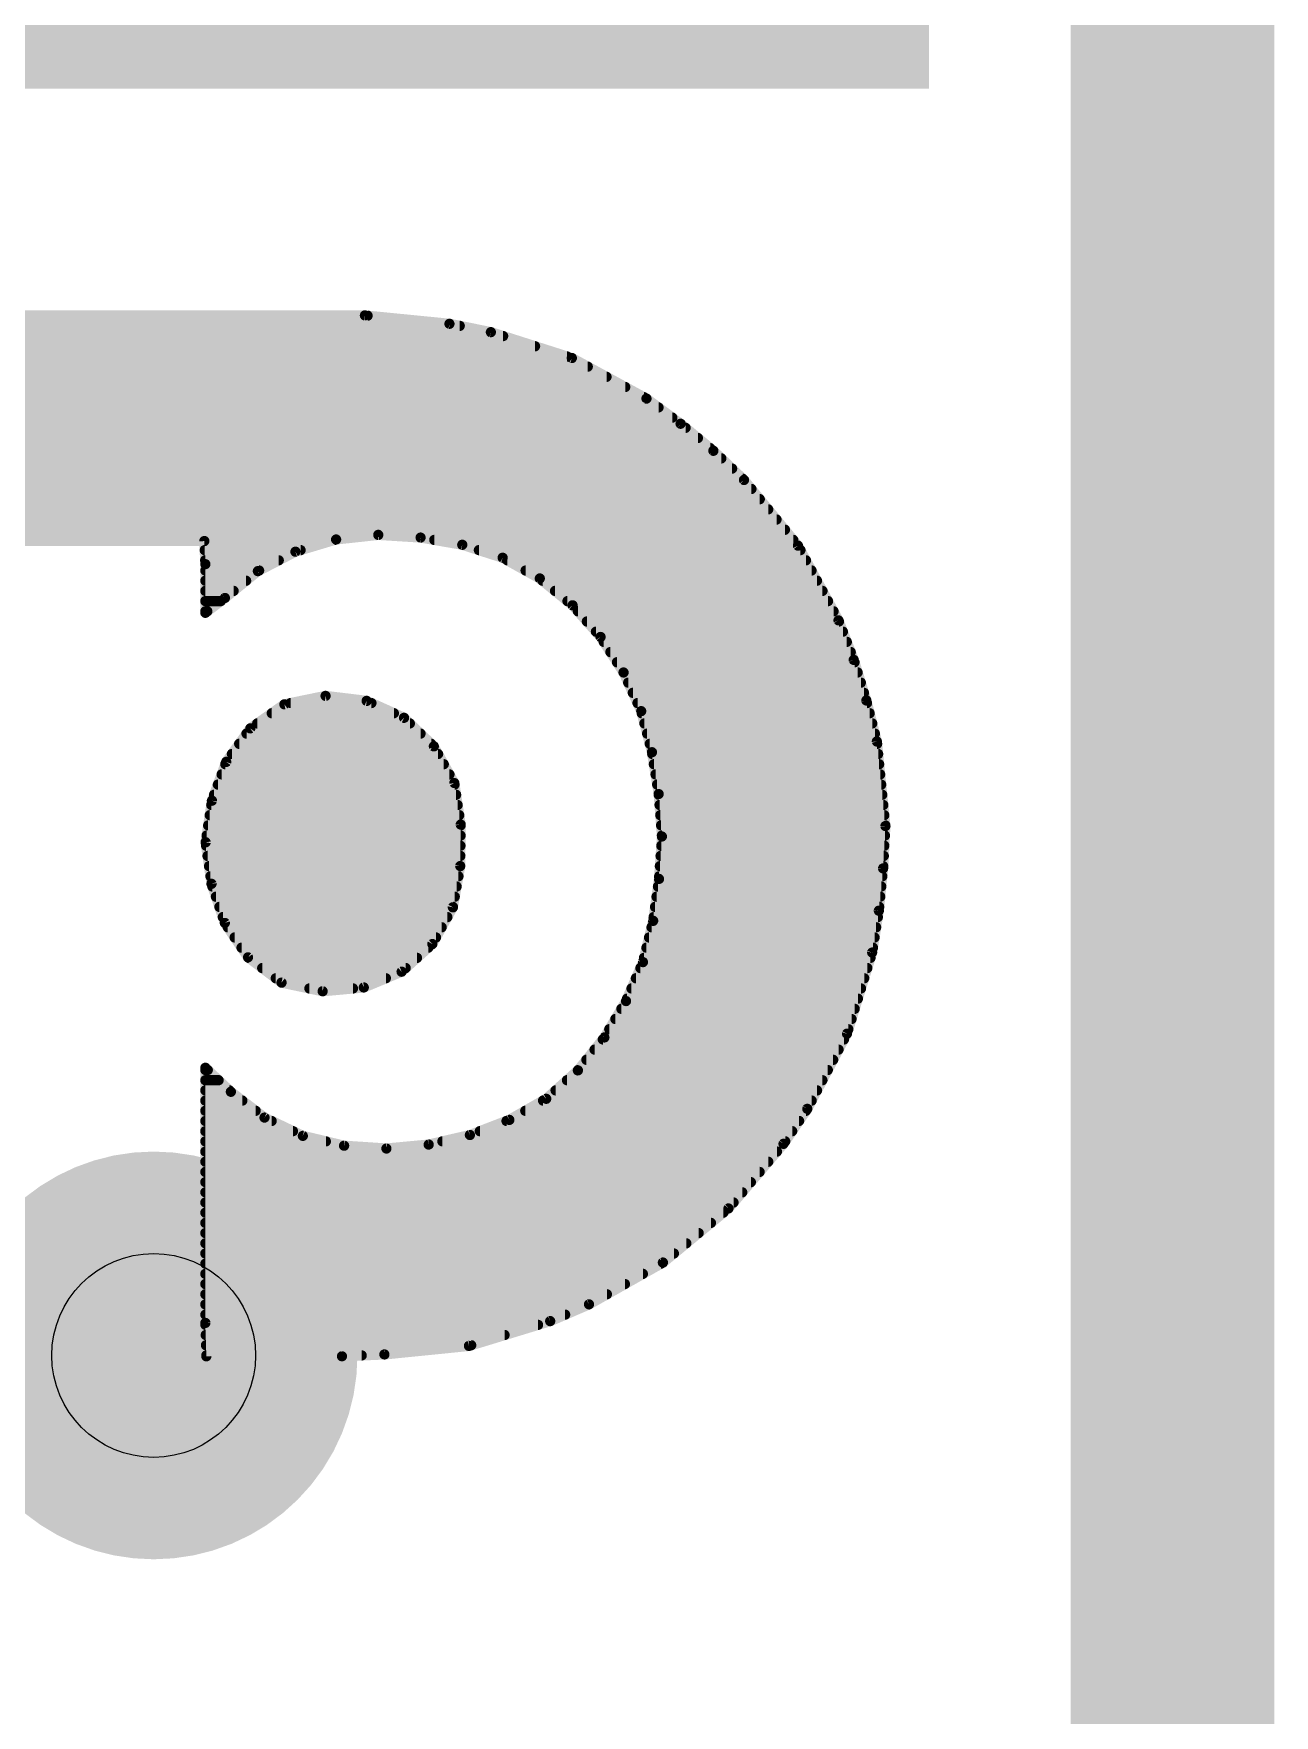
# Model space of a CAD drawing. Extents: x -28.7 to 57.9, y -15.3 to 34.1.
# Drawn here: x 26.52 to 28.067, y 7.172 to 9.267 of the extents above; entities that cross this region are included whole.
import ezdxf

# ---------------------------------------------------------------- set-up
doc = ezdxf.new("R2010")
doc.units = 0
for name, color, linetype in [('1', 12, 'CONTINUOUS'), ('16', 53, 'CONTINUOUS'), ('18', 110, 'CONTINUOUS'), ('20', 53, 'CONTINUOUS'), ('22', 40, 'CONTINUOUS'), ('30', 253, 'CONTINUOUS'), ('44', 253, 'CONTINUOUS')]:
    doc.layers.add(name, color=color, linetype=linetype)

# ---------------------------------------------------------------- blocks, each defined once
blk = doc.blocks.new('RECT')
blk.add_solid([(-0.5, -0.5), (0.5, -0.5), (-0.5, 0.5), (0.5, 0.5)])
blk = doc.blocks.new('ROUNDV')
at = {"const_width": 0.5}
blk.add_lwpolyline([(0, -0.25, 1), (0, 0.25, 1), (0, -0.25)], format="xyb", dxfattribs=at)

msp = doc.modelspace()

# ---------------------------------------------------------------- linework, layer by layer
at = {"layer": '1', "const_width": 0.254}
msp.add_lwpolyline([(27.94, 25.4), (27.94, 0)], dxfattribs=at)
at = {"layer": '16', "const_width": 0.254}
msp.add_lwpolyline([(27.94, 25.4), (27.94, 0)], dxfattribs=at)
at = {"layer": '20', "const_width": 0.2032}
msp.add_lwpolyline([(27.94, 0), (27.94, 25.4)], dxfattribs=at)
at = {"layer": '22', "const_width": 0.0127}
for points in [[(24.1057, 8.9027), (27.0515, 8.9027)], [(24.2285, 8.9154), (26.9366, 8.9154)], [(24.2317, 8.9157), (26.9333, 8.9157)], [(26.9333, 8.9157), (27.0387, 8.9053)], [(27.0387, 8.9053), (27.0904, 8.8949)], [(24.063, 8.89), (27.1056, 8.89)], [(27.0904, 8.8949), (27.1912, 8.8627)], [(23.9857, 8.8646), (27.1852, 8.8646)], [(24.0203, 8.8773), (27.1454, 8.8773)], [(27.1912, 8.8627), (27.2843, 8.8121)], [(23.9328, 8.8392), (27.2345, 8.8392)], [(23.9557, 8.8519), (27.2111, 8.8519)], [(23.91, 8.8265), (27.2578, 8.8265)], [(23.8645, 8.8011), (27.2993, 8.8011)], [(23.8872, 8.8138), (27.2812, 8.8138)], [(27.2843, 8.8121), (27.3268, 8.7808)], [(23.8337, 8.7757), (27.333, 8.7757)], [(23.8491, 8.7884), (27.3165, 8.7884)], [(27.3268, 8.7808), (27.3677, 8.7471)], [(23.8183, 8.763), (27.3484, 8.763)], [(23.7875, 8.7376), (27.3776, 8.7376)], [(23.8029, 8.7503), (27.3638, 8.7503)], [(27.3677, 8.7471), (27.4059, 8.7107)], [(23.7634, 8.7122), (27.4043, 8.7122)], [(23.7749, 8.7249), (27.391, 8.7249)], [(27.4059, 8.7107), (27.4731, 8.6289)], [(23.7519, 8.6995), (27.4151, 8.6995)], [(23.7306, 8.6741), (27.436, 8.6741)], [(23.7411, 8.6868), (27.4255, 8.6868)], [(23.7103, 8.6487), (27.4569, 8.6487)], [(23.7201, 8.6614), (27.4464, 8.6614)], [(24.1732, 8.636), (26.8954, 8.636)], [(26.7331, 8.6346), (26.4907, 8.6346)], [(26.7344, 8.6058), (26.7331, 8.6346)], [(26.8974, 8.6366), (26.8467, 8.6214)], [(26.95, 8.6423), (26.8974, 8.6366)], [(27.0027, 8.639), (26.95, 8.6423)], [(27.0547, 8.63), (27.0027, 8.639)], [(27.0198, 8.636), (27.4673, 8.636)], [(27.105, 8.6138), (27.0547, 8.63)], [(27.4731, 8.6289), (27.5237, 8.5358)], [(26.7336, 8.6233), (26.8531, 8.6233)], [(26.7342, 8.6106), (26.8259, 8.6106)], [(26.7344, 8.5452), (26.7344, 8.6058)], [(26.8467, 8.6214), (26.7998, 8.5971)], [(27.0754, 8.6233), (27.4762, 8.6233)], [(27.1513, 8.588), (27.105, 8.6138)], [(27.1108, 8.6106), (27.4831, 8.6106)], [(26.7344, 8.5979), (26.8014, 8.5979)], [(26.7344, 8.5852), (26.7852, 8.5852)], [(26.7998, 8.5971), (26.7588, 8.5637)], [(27.1336, 8.5979), (27.49, 8.5979)], [(27.1921, 8.5546), (27.1513, 8.588)], [(27.1547, 8.5852), (27.4968, 8.5852)], [(26.7344, 8.5725), (26.7696, 8.5725)], [(26.7588, 8.5637), (26.7344, 8.5452)], [(27.1703, 8.5725), (27.5037, 8.5725)], [(26.7344, 8.5598), (26.7536, 8.5598)], [(26.7344, 8.5471), (26.7369, 8.5471)], [(27.1858, 8.5598), (27.5106, 8.5598)], [(27.2271, 8.5152), (27.1921, 8.5546)], [(27.1988, 8.5471), (27.5175, 8.5471)], [(27.21, 8.5344), (27.5242, 8.5344)], [(27.2213, 8.5217), (27.5291, 8.5217)], [(27.5237, 8.5358), (27.5427, 8.4866)], [(27.2557, 8.4709), (27.2271, 8.5152)], [(27.231, 8.509), (27.534, 8.509)], [(27.2393, 8.4963), (27.5389, 8.4963)], [(27.2475, 8.4836), (27.5436, 8.4836)], [(27.5427, 8.4866), (27.5584, 8.436)], [(27.2777, 8.4227), (27.2557, 8.4709)], [(27.2557, 8.4709), (27.5475, 8.4709)], [(26.833, 8.4312), (26.8842, 8.4417)], [(26.8842, 8.4417), (26.9355, 8.4355)], [(27.2615, 8.4582), (27.5515, 8.4582)], [(27.2673, 8.4455), (27.5554, 8.4455)], [(26.7904, 8.4012), (26.833, 8.4312)], [(26.8172, 8.4201), (26.9694, 8.4201)], [(26.8408, 8.4328), (26.9414, 8.4328)], [(26.9355, 8.4355), (26.9821, 8.4144)], [(27.2731, 8.4328), (27.5592, 8.4328)], [(27.2911, 8.3715), (27.2777, 8.4227)], [(27.2784, 8.4201), (27.5625, 8.4201)], [(27.5584, 8.436), (27.5715, 8.3849)], [(26.7604, 8.3595), (26.7904, 8.4012)], [(26.7991, 8.4074), (26.9893, 8.4074)], [(26.9821, 8.4144), (27.0192, 8.3788)], [(27.2817, 8.4074), (27.5657, 8.4074)], [(26.7766, 8.382), (27.0159, 8.382)], [(26.7857, 8.3947), (27.0026, 8.3947)], [(27.0192, 8.3788), (27.0447, 8.3331)], [(27.2851, 8.3947), (27.569, 8.3947)], [(27.2884, 8.382), (27.5718, 8.382)], [(27.5715, 8.3849), (27.5821, 8.2795)], [(26.7426, 8.3111), (26.7604, 8.3595)], [(26.7593, 8.3566), (27.0316, 8.3566)], [(26.7675, 8.3693), (27.0245, 8.3693)], [(27.2995, 8.3194), (27.2911, 8.3715)], [(27.2915, 8.3693), (27.5731, 8.3693)], [(27.2935, 8.3566), (27.5743, 8.3566)], [(26.7547, 8.3439), (27.0387, 8.3439)], [(27.0447, 8.3331), (27.0527, 8.2814)], [(27.2956, 8.3439), (27.5756, 8.3439)], [(26.7453, 8.3185), (27.047, 8.3185)], [(26.75, 8.3312), (27.045, 8.3312)], [(27.2976, 8.3312), (27.5769, 8.3312)], [(27.3036, 8.2666), (27.2995, 8.3194)], [(27.2996, 8.3185), (27.5782, 8.3185)], [(26.7347, 8.2593), (26.7426, 8.3111)], [(26.7399, 8.2931), (27.0509, 8.2931)], [(26.7418, 8.3058), (27.0489, 8.3058)], [(27.3006, 8.3058), (27.5795, 8.3058)], [(27.3015, 8.2931), (27.5807, 8.2931)], [(26.7379, 8.2804), (27.0527, 8.2804)], [(27.0527, 8.2814), (27.0521, 8.2296)], [(27.3025, 8.2804), (27.582, 8.2804)], [(27.5821, 8.2795), (27.5793, 8.2268)], [(26.7421, 8.2076), (26.7347, 8.2593)], [(26.7354, 8.255), (27.0524, 8.255)], [(26.736, 8.2677), (27.0526, 8.2677)], [(27.2999, 8.2137), (27.3036, 8.2666)], [(27.3028, 8.255), (27.5808, 8.255)], [(27.3035, 8.2677), (27.5815, 8.2677)], [(26.7371, 8.2423), (27.0523, 8.2423)], [(26.739, 8.2296), (27.0521, 8.2296)], [(27.0521, 8.2296), (27.0429, 8.1783)], [(27.301, 8.2296), (27.5794, 8.2296)], [(27.3019, 8.2423), (27.5801, 8.2423)], [(26.7408, 8.2169), (27.0499, 8.2169)], [(26.7587, 8.1588), (26.7421, 8.2076)], [(27.2926, 8.1614), (27.2999, 8.2137)], [(27.3001, 8.2169), (27.5783, 8.2169)], [(27.5793, 8.2268), (27.5739, 8.1741)], [(26.7432, 8.2042), (27.0476, 8.2042)], [(26.7476, 8.1915), (27.0453, 8.1915)], [(27.2968, 8.1915), (27.5757, 8.1915)], [(27.2986, 8.2042), (27.577, 8.2042)], [(26.7519, 8.1788), (27.043, 8.1788)], [(26.7562, 8.1661), (27.0361, 8.1661)], [(27.0429, 8.1783), (27.0174, 8.1326)], [(27.2932, 8.1661), (27.5727, 8.1661)], [(27.295, 8.1788), (27.5744, 8.1788)], [(27.5739, 8.1741), (27.5656, 8.122)], [(26.7876, 8.116), (26.7587, 8.1588)], [(26.7624, 8.1534), (27.029, 8.1534)], [(27.2799, 8.11), (27.2926, 8.1614)], [(27.2906, 8.1534), (27.5706, 8.1534)], [(26.7709, 8.1407), (27.0219, 8.1407)], [(26.7795, 8.128), (27.0123, 8.128)], [(27.0174, 8.1326), (26.9791, 8.0981)], [(27.2843, 8.128), (27.5666, 8.128)], [(27.2875, 8.1407), (27.5686, 8.1407)], [(26.8294, 8.0845), (26.7876, 8.116)], [(26.7885, 8.1153), (26.9982, 8.1153)], [(26.8053, 8.1026), (26.9841, 8.1026)], [(27.2588, 8.0615), (27.2799, 8.11)], [(27.2767, 8.1026), (27.5596, 8.1026)], [(27.2812, 8.1153), (27.5635, 8.1153)], [(27.5656, 8.122), (27.5342, 8.0208)], [(26.8222, 8.0899), (26.9594, 8.0899)], [(26.8806, 8.0737), (26.8294, 8.0845)], [(26.9791, 8.0981), (26.9319, 8.0784)], [(27.2711, 8.0899), (27.5557, 8.0899)], [(26.8641, 8.0772), (26.9184, 8.0772)], [(26.9319, 8.0784), (26.8806, 8.0737)], [(27.2319, 8.0162), (27.2588, 8.0615)], [(27.2601, 8.0645), (27.5478, 8.0645)], [(27.2656, 8.0772), (27.5517, 8.0772)], [(27.253, 8.0518), (27.5438, 8.0518)], [(27.2379, 8.0264), (27.5359, 8.0264)], [(27.2455, 8.0391), (27.5399, 8.0391)], [(27.5342, 8.0208), (27.4848, 7.9272)], [(27.1988, 7.9751), (27.2319, 8.0162)], [(27.2196, 8.001), (27.5237, 8.001)], [(27.2299, 8.0137), (27.5305, 8.0137)], [(26.7344, 7.6605), (26.7344, 7.9784)], [(26.7344, 7.9784), (26.7663, 7.9484)], [(27.2094, 7.9883), (27.517, 7.9883)], [(26.7344, 7.9756), (26.7374, 7.9756)], [(26.7344, 7.9629), (26.7509, 7.9629)], [(27.1593, 7.9397), (27.1988, 7.9751)], [(27.1852, 7.9629), (27.5036, 7.9629)], [(27.1992, 7.9756), (27.5103, 7.9756)], [(26.7344, 7.9502), (26.7644, 7.9502)], [(26.7344, 7.9375), (26.7805, 7.9375)], [(26.7663, 7.9484), (26.8082, 7.9163)], [(27.1134, 7.9135), (27.1593, 7.9397)], [(27.1554, 7.9375), (27.4902, 7.9375)], [(27.171, 7.9502), (27.4969, 7.9502)], [(26.7344, 7.9248), (26.7971, 7.9248)], [(26.8082, 7.9163), (26.8559, 7.8936)], [(27.1332, 7.9248), (27.4831, 7.9248)], [(27.4848, 7.9272), (27.4551, 7.8836)], [(26.7344, 7.9121), (26.817, 7.9121)], [(26.7344, 7.8994), (26.8436, 7.8994)], [(26.8559, 7.8936), (26.9073, 7.8813)], [(27.0128, 7.8827), (27.0642, 7.8946)], [(27.0642, 7.8946), (27.1134, 7.9135)], [(27.0766, 7.8994), (27.4659, 7.8994)], [(27.1098, 7.9121), (27.4745, 7.9121)], [(26.7344, 7.8867), (26.8846, 7.8867)], [(26.7344, 7.874), (27.4469, 7.874)], [(26.9073, 7.8813), (26.9601, 7.8778)], [(26.9601, 7.8778), (27.0128, 7.8827)], [(27.0299, 7.8867), (27.4572, 7.8867)], [(27.4551, 7.8836), (27.3865, 7.8031)], [(26.7344, 7.8613), (27.4361, 7.8613)], [(26.7344, 7.8486), (27.4253, 7.8486)], [(26.7344, 7.8359), (27.4144, 7.8359)], [(26.7344, 7.8232), (27.4036, 7.8232)], [(26.7344, 7.8105), (27.3928, 7.8105)], [(26.7344, 7.7978), (27.38, 7.7978)], [(27.3865, 7.8031), (27.3048, 7.7357)], [(26.7344, 7.7851), (27.3646, 7.7851)], [(26.7344, 7.7724), (27.3493, 7.7724)], [(26.7344, 7.7597), (27.3339, 7.7597)], [(26.7344, 7.747), (27.3185, 7.747)], [(26.7344, 7.7343), (27.3023, 7.7343)], [(27.3048, 7.7357), (27.2127, 7.6836)], [(26.7344, 7.7216), (27.2798, 7.7216)], [(26.7344, 7.7089), (27.2574, 7.7089)], [(26.7344, 7.6962), (27.2349, 7.6962)], [(26.7344, 7.6835), (27.2123, 7.6835)], [(27.2127, 7.6836), (27.1643, 7.6627)], [(26.7344, 7.6708), (27.1829, 7.6708)], [(27.1643, 7.6627), (27.063, 7.6318)], [(26.7356, 7.6189), (26.7344, 7.6605)], [(26.7345, 7.6581), (27.1491, 7.6581)], [(26.7349, 7.6454), (27.1074, 7.6454)], [(26.7352, 7.6327), (27.0658, 7.6327)], [(26.9576, 7.6212), (26.9047, 7.6189)], [(27.063, 7.6318), (26.9576, 7.6212)], [(26.7356, 7.62), (26.9293, 7.62)], [(26.9047, 7.6189), (26.7356, 7.6189)]]:
    msp.add_lwpolyline(points, dxfattribs=at)
at = {"layer": '22', "const_width": 0.0064}
for points in [[(26.9336, 8.9189, 1), (26.933, 8.9126)], [(26.9333, 8.9126, 1), (26.9333, 8.9189)], [(26.9366, 8.9122, 1), (26.9366, 8.9186)], [(27.0393, 8.9084, 1), (27.0381, 8.9022)], [(27.0384, 8.9021, 1), (27.039, 8.9084)], [(27.0515, 8.8995, 1), (27.0515, 8.9059)], [(27.0913, 8.8979, 1), (27.0894, 8.8918)], [(27.0897, 8.8918, 1), (27.091, 8.898)], [(27.1056, 8.8868, 1), (27.1056, 8.8932)], [(27.1454, 8.8741, 1), (27.1454, 8.8805)], [(27.1852, 8.8614, 1), (27.1852, 8.8678)], [(27.1927, 8.8655, 1), (27.1897, 8.8599)], [(27.1903, 8.8596, 1), (27.1922, 8.8657)], [(27.2111, 8.8487, 1), (27.2111, 8.8551)], [(27.2345, 8.836, 1), (27.2345, 8.8424)], [(27.2578, 8.8233, 1), (27.2578, 8.8297)], [(27.2862, 8.8147, 1), (27.2824, 8.8096)], [(27.2812, 8.8106, 1), (27.2812, 8.817)], [(27.2828, 8.8093, 1), (27.2858, 8.8149)], [(27.2993, 8.7979, 1), (27.2993, 8.8043)], [(27.3165, 8.7852, 1), (27.3165, 8.7916)], [(27.3288, 8.7832, 1), (27.3248, 8.7783)], [(27.3249, 8.7782, 1), (27.3287, 8.7834)], [(27.333, 8.7725, 1), (27.333, 8.7789)], [(27.3484, 8.7598, 1), (27.3484, 8.7662)], [(27.3638, 8.7471, 1), (27.3638, 8.7535)], [(27.3698, 8.7494, 1), (27.3655, 8.7448)], [(27.3656, 8.7446, 1), (27.3697, 8.7495)], [(27.3776, 8.7344, 1), (27.3776, 8.7408)], [(27.391, 8.7217, 1), (27.391, 8.7281)], [(27.4083, 8.7128, 1), (27.4034, 8.7087)], [(27.4043, 8.709, 1), (27.4043, 8.7154)], [(27.4037, 8.7084, 1), (27.4081, 8.713)], [(27.4151, 8.6963, 1), (27.4151, 8.7027)], [(27.4255, 8.6836, 1), (27.4255, 8.69)], [(27.436, 8.6709, 1), (27.436, 8.6773)], [(27.4464, 8.6582, 1), (27.4464, 8.6646)], [(27.4569, 8.6455, 1), (27.4569, 8.6519)], [(26.7362, 8.6347, 1), (26.7299, 8.6344)], [(26.7331, 8.6314, 1), (26.7331, 8.6378)], [(26.897, 8.6397, 1), (26.8977, 8.6334)], [(26.8954, 8.6328, 1), (26.8954, 8.6392)], [(26.8983, 8.6335, 1), (26.8965, 8.6396)], [(26.9502, 8.6455, 1), (26.9498, 8.6391)], [(26.9503, 8.6391, 1), (26.9496, 8.6455)], [(27.0033, 8.6421, 1), (27.0022, 8.6358)], [(27.0025, 8.6358, 1), (27.0029, 8.6421)], [(27.0198, 8.6392, 1), (27.0198, 8.6328)], [(27.0556, 8.633, 1), (27.0537, 8.6269)], [(27.0541, 8.6268, 1), (27.0552, 8.6331)], [(27.4673, 8.6328, 1), (27.4673, 8.6392)], [(27.4759, 8.6304, 1), (27.4703, 8.6274)], [(27.4707, 8.6269, 1), (27.4756, 8.6309)], [(26.7336, 8.6265, 1), (26.7336, 8.6201)], [(26.7342, 8.6138, 1), (26.7342, 8.6074)], [(26.7376, 8.6058, 1), (26.7313, 8.6058)], [(26.8259, 8.6074, 1), (26.8259, 8.6138)], [(26.8458, 8.6244, 1), (26.8477, 8.6183)], [(26.8482, 8.6186, 1), (26.8453, 8.6242)], [(26.8531, 8.6201, 1), (26.8531, 8.6265)], [(27.0754, 8.6265, 1), (27.0754, 8.6201)], [(27.1066, 8.6166, 1), (27.1035, 8.611)], [(27.1041, 8.6108, 1), (27.106, 8.6168)], [(27.1108, 8.6138, 1), (27.1108, 8.6074)], [(27.4762, 8.6201, 1), (27.4762, 8.6265)], [(27.4831, 8.6074, 1), (27.4831, 8.6138)], [(26.7344, 8.6011, 1), (26.7344, 8.5947)], [(26.7344, 8.5884, 1), (26.7344, 8.582)], [(26.7313, 8.6057, 1), (26.7376, 8.606)], [(26.7852, 8.582, 1), (26.7852, 8.5884)], [(26.7984, 8.5999, 1), (26.8013, 8.5943)], [(26.8018, 8.5946, 1), (26.7978, 8.5996)], [(26.8014, 8.5947, 1), (26.8014, 8.6011)], [(27.1336, 8.6011, 1), (27.1336, 8.5947)], [(27.1533, 8.5905, 1), (27.1493, 8.5856)], [(27.1498, 8.5852, 1), (27.1528, 8.5908)], [(27.1547, 8.5884, 1), (27.1547, 8.582)], [(27.49, 8.5947, 1), (27.49, 8.6011)], [(27.4968, 8.582, 1), (27.4968, 8.5884)], [(26.7344, 8.5757, 1), (26.7344, 8.5693)], [(26.7607, 8.5612, 1), (26.7569, 8.5662)], [(26.7696, 8.5693, 1), (26.7696, 8.5757)], [(27.1703, 8.5757, 1), (27.1703, 8.5693)], [(27.5037, 8.5693, 1), (27.5037, 8.5757)], [(26.7344, 8.563, 1), (26.7344, 8.5566)], [(26.7344, 8.5503, 1), (26.7344, 8.5439)], [(26.7325, 8.5478, 1), (26.7363, 8.5427)], [(26.7369, 8.5439, 1), (26.7369, 8.5503)], [(26.7536, 8.5566, 1), (26.7536, 8.563)], [(26.7568, 8.5662, 1), (26.7608, 8.5613)], [(27.1858, 8.563, 1), (27.1858, 8.5566)], [(27.1945, 8.5567, 1), (27.1898, 8.5525)], [(27.1901, 8.5521, 1), (27.1942, 8.557)], [(27.1988, 8.5503, 1), (27.1988, 8.5439)], [(27.5106, 8.5566, 1), (27.5106, 8.563)], [(27.5175, 8.5439, 1), (27.5175, 8.5503)], [(26.7313, 8.5452, 1), (26.7376, 8.5452)], [(27.21, 8.5376, 1), (27.21, 8.5312)], [(27.2213, 8.5249, 1), (27.2213, 8.5185)], [(27.5266, 8.5369, 1), (27.5207, 8.5346)], [(27.5209, 8.5343, 1), (27.5265, 8.5373)], [(27.5242, 8.5312, 1), (27.5242, 8.5376)], [(27.5291, 8.5185, 1), (27.5291, 8.5249)], [(27.2297, 8.5169, 1), (27.2244, 8.5134)], [(27.2247, 8.513, 1), (27.2294, 8.5173)], [(27.231, 8.5122, 1), (27.231, 8.5058)], [(27.534, 8.5058, 1), (27.534, 8.5122)], [(27.2393, 8.4995, 1), (27.2393, 8.4931)], [(27.2475, 8.4868, 1), (27.2475, 8.4804)], [(27.5389, 8.4931, 1), (27.5389, 8.4995)], [(27.5457, 8.4875, 1), (27.5396, 8.4856)], [(27.5397, 8.4854, 1), (27.5456, 8.4877)], [(27.5436, 8.4804, 1), (27.5436, 8.4868)], [(27.2557, 8.4741, 1), (27.2557, 8.4677)], [(27.2586, 8.4722, 1), (27.2528, 8.4695)], [(27.2531, 8.4691, 1), (27.2584, 8.4726)], [(27.5475, 8.4677, 1), (27.5475, 8.4741)], [(26.8846, 8.4449, 1), (26.8839, 8.4386)], [(26.8849, 8.4386, 1), (26.8836, 8.4448)], [(27.2615, 8.4614, 1), (27.2615, 8.455)], [(27.2673, 8.4487, 1), (27.2673, 8.4423)], [(27.5515, 8.455, 1), (27.5515, 8.4614)], [(27.5554, 8.4423, 1), (27.5554, 8.4487)], [(26.8172, 8.4233, 1), (26.8172, 8.4169)], [(26.8323, 8.4343, 1), (26.8336, 8.4281)], [(26.8348, 8.4286, 1), (26.8311, 8.4338)], [(26.8408, 8.436, 1), (26.8408, 8.4296)], [(26.9368, 8.4384, 1), (26.9342, 8.4326)], [(26.9351, 8.4323, 1), (26.9359, 8.4386)], [(26.9414, 8.4296, 1), (26.9414, 8.436)], [(26.9694, 8.4169, 1), (26.9694, 8.4233)], [(27.2731, 8.436, 1), (27.2731, 8.4296)], [(27.2808, 8.4235, 1), (27.2747, 8.4219)], [(27.2749, 8.4214, 1), (27.2806, 8.424)], [(27.2784, 8.4233, 1), (27.2784, 8.4169)], [(27.5615, 8.4368, 1), (27.5553, 8.4352)], [(27.5553, 8.4351, 1), (27.5614, 8.4369)], [(27.5592, 8.4296, 1), (27.5592, 8.436)], [(27.5625, 8.4169, 1), (27.5625, 8.4233)], [(26.7886, 8.4038, 1), (26.7922, 8.3986)], [(26.793, 8.3994, 1), (26.7878, 8.4031)], [(26.7991, 8.4106, 1), (26.7991, 8.4042)], [(26.9843, 8.4167, 1), (26.9799, 8.4121)], [(26.9807, 8.4115, 1), (26.9834, 8.4173)], [(26.9893, 8.4042, 1), (26.9893, 8.4106)], [(27.2817, 8.4106, 1), (27.2817, 8.4042)], [(27.5657, 8.4042, 1), (27.5657, 8.4106)], [(26.7766, 8.3852, 1), (26.7766, 8.3788)], [(26.7857, 8.3979, 1), (26.7857, 8.3915)], [(27.0026, 8.3915, 1), (27.0026, 8.3979)], [(27.0159, 8.3788, 1), (27.0159, 8.3852)], [(27.022, 8.3804, 1), (27.0165, 8.3773)], [(27.017, 8.3765, 1), (27.0214, 8.3811)], [(27.2851, 8.3979, 1), (27.2851, 8.3915)], [(27.2884, 8.3852, 1), (27.2884, 8.3788)], [(27.5746, 8.3852, 1), (27.5683, 8.3846)], [(27.5684, 8.3841, 1), (27.5746, 8.3857)], [(27.569, 8.3915, 1), (27.569, 8.3979)], [(27.5718, 8.3788, 1), (27.5718, 8.3852)], [(26.7593, 8.3598, 1), (26.7593, 8.3534)], [(26.7578, 8.3613, 1), (26.763, 8.3576)], [(26.7634, 8.3584, 1), (26.7574, 8.3606)], [(26.7675, 8.3725, 1), (26.7675, 8.3661)], [(27.0245, 8.3661, 1), (27.0245, 8.3725)], [(27.0316, 8.3534, 1), (27.0316, 8.3598)], [(27.2943, 8.372, 1), (27.288, 8.371)], [(27.2881, 8.3707, 1), (27.2942, 8.3723)], [(27.2915, 8.3725, 1), (27.2915, 8.3661)], [(27.2935, 8.3598, 1), (27.2935, 8.3534)], [(27.5731, 8.3661, 1), (27.5731, 8.3725)], [(27.5743, 8.3534, 1), (27.5743, 8.3598)], [(26.7547, 8.3471, 1), (26.7547, 8.3407)], [(27.0387, 8.3407, 1), (27.0387, 8.3471)], [(27.0479, 8.3336, 1), (27.0416, 8.3326)], [(27.2956, 8.3471, 1), (27.2956, 8.3407)], [(27.5756, 8.3407, 1), (27.5756, 8.3471)], [(26.7453, 8.3217, 1), (26.7453, 8.3153)], [(26.75, 8.3344, 1), (26.75, 8.328)], [(27.042, 8.3316, 1), (27.0475, 8.3347)], [(27.045, 8.328, 1), (27.045, 8.3344)], [(27.047, 8.3153, 1), (27.047, 8.3217)], [(27.2976, 8.3344, 1), (27.2976, 8.328)], [(27.3027, 8.3196, 1), (27.2963, 8.3191)], [(27.2996, 8.3217, 1), (27.2996, 8.3153)], [(27.2964, 8.3189, 1), (27.3026, 8.3199)], [(27.5769, 8.328, 1), (27.5769, 8.3344)], [(27.5782, 8.3153, 1), (27.5782, 8.3217)], [(26.7399, 8.2963, 1), (26.7399, 8.2899)], [(26.7418, 8.309, 1), (26.7418, 8.3026)], [(26.7396, 8.3122, 1), (26.7456, 8.31)], [(26.7458, 8.3106, 1), (26.7395, 8.3116)], [(27.0489, 8.3026, 1), (27.0489, 8.309)], [(27.0509, 8.2899, 1), (27.0509, 8.2963)], [(27.3006, 8.309, 1), (27.3006, 8.3026)], [(27.3015, 8.2963, 1), (27.3015, 8.2899)], [(27.5795, 8.3026, 1), (27.5795, 8.309)], [(27.5807, 8.2899, 1), (27.5807, 8.2963)], [(26.7379, 8.2836, 1), (26.7379, 8.2772)], [(27.0559, 8.2813, 1), (27.0495, 8.2814)], [(27.0496, 8.2809, 1), (27.0558, 8.2819)], [(27.0527, 8.2772, 1), (27.0527, 8.2836)], [(27.3025, 8.2836, 1), (27.3025, 8.2772)], [(27.5853, 8.2793, 1), (27.5789, 8.2796)], [(27.579, 8.2792, 1), (27.5853, 8.2798)], [(27.582, 8.2772, 1), (27.582, 8.2836)], [(26.7379, 8.2598, 1), (26.7316, 8.2589)], [(26.7316, 8.2598, 1), (26.7379, 8.2588)], [(26.7354, 8.2582, 1), (26.7354, 8.2518)], [(26.736, 8.2709, 1), (26.736, 8.2645)], [(27.0524, 8.2518, 1), (27.0524, 8.2582)], [(27.0526, 8.2645, 1), (27.0526, 8.2709)], [(27.3028, 8.2582, 1), (27.3028, 8.2518)], [(27.3035, 8.2709, 1), (27.3035, 8.2645)], [(27.3067, 8.2663, 1), (27.3004, 8.2668)], [(27.3004, 8.2663, 1), (27.3067, 8.2668)], [(27.5808, 8.2518, 1), (27.5808, 8.2582)], [(27.5815, 8.2645, 1), (27.5815, 8.2709)], [(26.7371, 8.2455, 1), (26.7371, 8.2391)], [(26.739, 8.2328, 1), (26.739, 8.2264)], [(27.0553, 8.2291, 1), (27.049, 8.2302)], [(27.0521, 8.2264, 1), (27.0521, 8.2328)], [(27.0523, 8.2391, 1), (27.0523, 8.2455)], [(27.301, 8.2328, 1), (27.301, 8.2264)], [(27.3019, 8.2455, 1), (27.3019, 8.2391)], [(27.5794, 8.2264, 1), (27.5794, 8.2328)], [(27.5801, 8.2391, 1), (27.5801, 8.2455)], [(26.7408, 8.2201, 1), (26.7408, 8.2137)], [(26.7451, 8.2086, 1), (26.7391, 8.2065)], [(27.049, 8.2297, 1), (27.0553, 8.2296)], [(27.0499, 8.2137, 1), (27.0499, 8.2201)], [(27.2967, 8.214, 1), (27.3031, 8.2135)], [(27.303, 8.2133, 1), (27.2968, 8.2142)], [(27.3001, 8.2201, 1), (27.3001, 8.2137)], [(27.5824, 8.2264, 1), (27.5761, 8.2271)], [(27.5761, 8.2269, 1), (27.5824, 8.2266)], [(27.5783, 8.2137, 1), (27.5783, 8.2201)], [(26.7389, 8.2071, 1), (26.7452, 8.208)], [(26.7432, 8.2074, 1), (26.7432, 8.201)], [(26.7476, 8.1947, 1), (26.7476, 8.1883)], [(27.0453, 8.1883, 1), (27.0453, 8.1947)], [(27.0476, 8.201, 1), (27.0476, 8.2074)], [(27.2968, 8.1947, 1), (27.2968, 8.1883)], [(27.2986, 8.2074, 1), (27.2986, 8.201)], [(27.5757, 8.1883, 1), (27.5757, 8.1947)], [(27.577, 8.201, 1), (27.577, 8.2074)], [(26.7519, 8.182, 1), (26.7519, 8.1756)], [(26.7562, 8.1693, 1), (26.7562, 8.1629)], [(27.0361, 8.1629, 1), (27.0361, 8.1693)], [(27.0398, 8.1789, 1), (27.0461, 8.1777)], [(27.0457, 8.1768, 1), (27.0402, 8.1799)], [(27.043, 8.1756, 1), (27.043, 8.182)], [(27.2932, 8.1693, 1), (27.2932, 8.1629)], [(27.295, 8.182, 1), (27.295, 8.1756)], [(27.5771, 8.1736, 1), (27.5708, 8.1746)], [(27.5708, 8.1744, 1), (27.5771, 8.1737)], [(27.5727, 8.1629, 1), (27.5727, 8.1693)], [(27.5744, 8.1756, 1), (27.5744, 8.182)], [(26.7613, 8.1606, 1), (26.7561, 8.157)], [(26.7557, 8.1578, 1), (26.7617, 8.1598)], [(26.7624, 8.1566, 1), (26.7624, 8.1502)], [(27.029, 8.1502, 1), (27.029, 8.1566)], [(27.2906, 8.1566, 1), (27.2906, 8.1502)], [(27.2894, 8.1619, 1), (27.2957, 8.161)], [(27.2957, 8.1607, 1), (27.2895, 8.1622)], [(27.5706, 8.1502, 1), (27.5706, 8.1566)], [(26.7709, 8.1439, 1), (26.7709, 8.1375)], [(26.7795, 8.1312, 1), (26.7795, 8.1248)], [(27.0123, 8.1248, 1), (27.0123, 8.1312)], [(27.0146, 8.1341, 1), (27.0202, 8.131)], [(27.0195, 8.1302, 1), (27.0153, 8.1349)], [(27.0219, 8.1375, 1), (27.0219, 8.1439)], [(27.2843, 8.1312, 1), (27.2843, 8.1248)], [(27.2875, 8.1439, 1), (27.2875, 8.1375)], [(27.5666, 8.1248, 1), (27.5666, 8.1312)], [(27.5686, 8.1375, 1), (27.5686, 8.1439)], [(26.7895, 8.1185, 1), (26.7857, 8.1135)], [(26.7849, 8.1142, 1), (26.7902, 8.1178)], [(26.7885, 8.1185, 1), (26.7885, 8.1121)], [(26.8053, 8.1058, 1), (26.8053, 8.0994)], [(26.9841, 8.0994, 1), (26.9841, 8.1058)], [(26.9982, 8.1121, 1), (26.9982, 8.1185)], [(27.2767, 8.1058, 1), (27.2767, 8.0994)], [(27.2768, 8.1108, 1), (27.283, 8.1093)], [(27.2828, 8.1087, 1), (27.277, 8.1113)], [(27.2812, 8.1185, 1), (27.2812, 8.1121)], [(27.5596, 8.0994, 1), (27.5596, 8.1058)], [(27.5625, 8.1225, 1), (27.5687, 8.1215)], [(27.5686, 8.121, 1), (27.5626, 8.1229)], [(27.5635, 8.1121, 1), (27.5635, 8.1185)], [(26.8222, 8.0931, 1), (26.8222, 8.0867)], [(26.83, 8.0876, 1), (26.8287, 8.0814)], [(26.8274, 8.0819, 1), (26.8313, 8.087)], [(26.9594, 8.0867, 1), (26.9594, 8.0931)], [(26.9769, 8.1004, 1), (26.9812, 8.0957)], [(26.9803, 8.0951, 1), (26.9779, 8.101)], [(27.2711, 8.0931, 1), (27.2711, 8.0867)], [(27.5557, 8.0867, 1), (27.5557, 8.0931)], [(26.8641, 8.0804, 1), (26.8641, 8.074)], [(26.8803, 8.0769, 1), (26.8809, 8.0706)], [(26.8799, 8.0706, 1), (26.8813, 8.0768)], [(26.9184, 8.074, 1), (26.9184, 8.0804)], [(26.9307, 8.0814, 1), (26.9331, 8.0755)], [(26.9322, 8.0753, 1), (26.9316, 8.0816)], [(27.2615, 8.0599, 1), (27.256, 8.0631)], [(27.2601, 8.0677, 1), (27.2601, 8.0613)], [(27.2656, 8.0804, 1), (27.2656, 8.074)], [(27.5478, 8.0613, 1), (27.5478, 8.0677)], [(27.5517, 8.074, 1), (27.5517, 8.0804)], [(27.253, 8.055, 1), (27.253, 8.0486)], [(27.2559, 8.0628, 1), (27.2617, 8.0602)], [(27.5438, 8.0486, 1), (27.5438, 8.055)], [(27.2379, 8.0296, 1), (27.2379, 8.0232)], [(27.2455, 8.0423, 1), (27.2455, 8.0359)], [(27.5312, 8.0217, 1), (27.5372, 8.0198)], [(27.537, 8.0193, 1), (27.5314, 8.0223)], [(27.5359, 8.0232, 1), (27.5359, 8.0296)], [(27.5399, 8.0359, 1), (27.5399, 8.0423)], [(27.2196, 8.0042, 1), (27.2196, 7.9978)], [(27.2299, 8.0169, 1), (27.2299, 8.0105)], [(27.2291, 8.0178, 1), (27.2346, 8.0146)], [(27.2343, 8.0142, 1), (27.2294, 8.0182)], [(27.5237, 7.9978, 1), (27.5237, 8.0042)], [(27.5305, 8.0105, 1), (27.5305, 8.0169)], [(26.7376, 7.9784, 1), (26.7313, 7.9784)], [(26.7366, 7.9807, 1), (26.7323, 7.9761)], [(27.2094, 7.9915, 1), (27.2094, 7.9851)], [(27.517, 7.9851, 1), (27.517, 7.9915)], [(26.7344, 7.9788, 1), (26.7344, 7.9724)], [(26.7344, 7.9661, 1), (26.7344, 7.9597)], [(26.7374, 7.9724, 1), (26.7374, 7.9788)], [(26.7509, 7.9597, 1), (26.7509, 7.9661)], [(27.1852, 7.9661, 1), (27.1852, 7.9597)], [(27.1963, 7.9771, 1), (27.2012, 7.9731)], [(27.1992, 7.9788, 1), (27.1992, 7.9724)], [(27.2009, 7.9727, 1), (27.1967, 7.9775)], [(27.5036, 7.9597, 1), (27.5036, 7.9661)], [(27.5103, 7.9724, 1), (27.5103, 7.9788)], [(26.7344, 7.9534, 1), (26.7344, 7.947)], [(26.7344, 7.9407, 1), (26.7344, 7.9343)], [(26.7682, 7.951, 1), (26.7643, 7.9459)], [(26.7641, 7.9461, 1), (26.7684, 7.9508)], [(26.7644, 7.947, 1), (26.7644, 7.9534)], [(26.7805, 7.9343, 1), (26.7805, 7.9407)], [(27.1554, 7.9407, 1), (27.1554, 7.9343)], [(27.1572, 7.9421, 1), (27.1615, 7.9374)], [(27.1609, 7.937, 1), (27.1578, 7.9425)], [(27.171, 7.9534, 1), (27.171, 7.947)], [(27.4902, 7.9343, 1), (27.4902, 7.9407)], [(27.4969, 7.947, 1), (27.4969, 7.9534)], [(26.7344, 7.928, 1), (26.7344, 7.9216)], [(26.7971, 7.9216, 1), (26.7971, 7.928)], [(26.8095, 7.9192, 1), (26.8068, 7.9134)], [(26.8062, 7.9138, 1), (26.8101, 7.9188)], [(27.1332, 7.928, 1), (27.1332, 7.9216)], [(27.482, 7.9287, 1), (27.4876, 7.9257)], [(27.4874, 7.9254, 1), (27.4821, 7.929)], [(27.4831, 7.9216, 1), (27.4831, 7.928)], [(26.7344, 7.9153, 1), (26.7344, 7.9089)], [(26.7344, 7.9026, 1), (26.7344, 7.8962)], [(26.817, 7.9089, 1), (26.817, 7.9153)], [(26.8436, 7.8962, 1), (26.8436, 7.9026)], [(26.8566, 7.8966, 1), (26.8552, 7.8905)], [(26.8545, 7.8907, 1), (26.8573, 7.8964)], [(27.063, 7.8976, 1), (27.0653, 7.8917)], [(27.0649, 7.8915, 1), (27.0634, 7.8977)], [(27.0766, 7.9026, 1), (27.0766, 7.8962)], [(27.1098, 7.9153, 1), (27.1098, 7.9089)], [(27.1118, 7.9162, 1), (27.115, 7.9107)], [(27.1145, 7.9105, 1), (27.1122, 7.9164)], [(27.4659, 7.8962, 1), (27.4659, 7.9026)], [(27.4745, 7.9089, 1), (27.4745, 7.9153)], [(26.7344, 7.8899, 1), (26.7344, 7.8835)], [(26.7344, 7.8772, 1), (26.7344, 7.8708)], [(26.8846, 7.8835, 1), (26.8846, 7.8899)], [(26.9075, 7.8844, 1), (26.9071, 7.8781)], [(26.9066, 7.8782, 1), (26.9081, 7.8844)], [(26.9598, 7.8809, 1), (26.9604, 7.8746)], [(26.9598, 7.8746, 1), (26.9603, 7.8809)], [(27.0121, 7.8858, 1), (27.0135, 7.8796)], [(27.0131, 7.8796, 1), (27.0125, 7.8859)], [(27.0299, 7.8899, 1), (27.0299, 7.8835)], [(27.4469, 7.8708, 1), (27.4469, 7.8772)], [(27.4525, 7.8854, 1), (27.4577, 7.8818)], [(27.4575, 7.8816, 1), (27.4527, 7.8857)], [(27.4572, 7.8835, 1), (27.4572, 7.8899)], [(26.7344, 7.8645, 1), (26.7344, 7.8581)], [(27.4361, 7.8581, 1), (27.4361, 7.8645)], [(26.7344, 7.8518, 1), (26.7344, 7.8454)], [(26.7344, 7.8391, 1), (26.7344, 7.8327)], [(27.4144, 7.8327, 1), (27.4144, 7.8391)], [(27.4253, 7.8454, 1), (27.4253, 7.8518)], [(26.7344, 7.8264, 1), (26.7344, 7.82)], [(26.7344, 7.8137, 1), (26.7344, 7.8073)], [(27.3928, 7.8073, 1), (27.3928, 7.8137)], [(27.4036, 7.82, 1), (27.4036, 7.8264)], [(26.7344, 7.801, 1), (26.7344, 7.7946)], [(27.38, 7.7946, 1), (27.38, 7.801)], [(27.3841, 7.8052, 1), (27.3889, 7.8011)], [(27.3885, 7.8007, 1), (27.3845, 7.8056)], [(26.7344, 7.7883, 1), (26.7344, 7.7819)], [(26.7344, 7.7756, 1), (26.7344, 7.7692)], [(27.3493, 7.7692, 1), (27.3493, 7.7756)], [(27.3646, 7.7819, 1), (27.3646, 7.7883)], [(26.7344, 7.7629, 1), (26.7344, 7.7565)], [(26.7344, 7.7502, 1), (26.7344, 7.7438)], [(27.3185, 7.7438, 1), (27.3185, 7.7502)], [(27.3339, 7.7565, 1), (27.3339, 7.7629)], [(26.7344, 7.7375, 1), (26.7344, 7.7311)], [(27.3027, 7.7381, 1), (27.3068, 7.7332)], [(27.3023, 7.7311, 1), (27.3023, 7.7375)], [(27.3063, 7.7329, 1), (27.3032, 7.7385)], [(26.7344, 7.7248, 1), (26.7344, 7.7184)], [(26.7344, 7.7121, 1), (26.7344, 7.7057)], [(27.2574, 7.7057, 1), (27.2574, 7.7121)], [(27.2798, 7.7184, 1), (27.2798, 7.7248)], [(26.7344, 7.6994, 1), (26.7344, 7.693)], [(26.7344, 7.6867, 1), (26.7344, 7.6803)], [(27.2111, 7.6864, 1), (27.2142, 7.6809)], [(27.2139, 7.6807, 1), (27.2114, 7.6866)], [(27.2123, 7.6803, 1), (27.2123, 7.6867)], [(27.2349, 7.693, 1), (27.2349, 7.6994)], [(26.7344, 7.674, 1), (26.7344, 7.6676)], [(27.163, 7.6656, 1), (27.1655, 7.6598)], [(27.1652, 7.6597, 1), (27.1633, 7.6658)], [(27.1829, 7.6676, 1), (27.1829, 7.674)], [(26.7376, 7.6606, 1), (26.7313, 7.6605)], [(26.7345, 7.6613, 1), (26.7345, 7.6549)], [(26.7313, 7.6605, 1), (26.7376, 7.6605)], [(26.7349, 7.6486, 1), (26.7349, 7.6422)], [(27.1074, 7.6422, 1), (27.1074, 7.6486)], [(27.1491, 7.6549, 1), (27.1491, 7.6613)], [(26.7352, 7.6359, 1), (26.7352, 7.6295)], [(26.9573, 7.6244, 1), (26.9579, 7.6181)], [(26.9577, 7.618, 1), (26.9574, 7.6244)], [(27.0621, 7.6349, 1), (27.0639, 7.6288)], [(27.0633, 7.6287, 1), (27.0627, 7.635)], [(27.0658, 7.6295, 1), (27.0658, 7.6359)], [(26.7356, 7.6232, 1), (26.7356, 7.6168)], [(26.7356, 7.6221, 1), (26.7356, 7.6158)], [(26.7325, 7.6188, 1), (26.7388, 7.619)], [(26.9046, 7.6221, 1), (26.9048, 7.6158)], [(26.9047, 7.6158, 1), (26.9047, 7.6221)], [(26.9293, 7.6168, 1), (26.9293, 7.6232)]]:
    msp.add_lwpolyline(points, format="xyb", dxfattribs=at)
at = {"layer": '44'}
msp.add_circle((26.67, 7.62), 0.127, dxfattribs=at)

# ---------------------------------------------------------------- block references
at = {"layer": '18', "xscale": 0.508, "yscale": 0.508}
msp.add_blockref('ROUNDV', (26.67, 7.62), dxfattribs=at)
msp.add_blockref('ROUNDV', (26.67, 7.62), dxfattribs=at)
at = {"layer": '30', "xscale": 1.4032, "yscale": 2.2032, "rotation": 270}
msp.add_blockref('RECT', (26.535, 9.9), dxfattribs=at)

doc.saveas('drawing.dxf')
